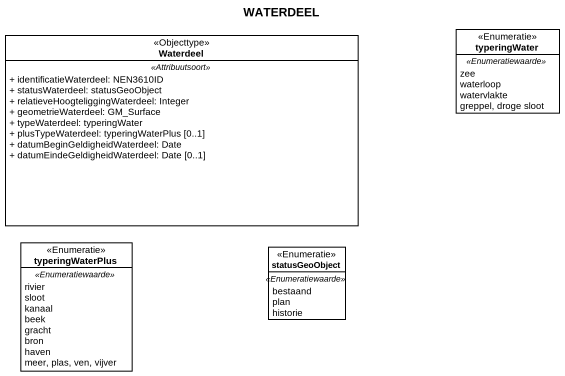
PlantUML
@startuml
title WATERDEEL
hide circle
hide empty members
skinparam classAttributeIconSize 0
enum typeringWater <<Enumeratie>> {
  .. <<Enumeratiewaarde>> ..
  zee
  waterloop
  watervlakte
  greppel, droge sloot
}
class Waterdeel <<Objecttype>> {
  .. <<Attribuutsoort>> ..
  + identificatieWaterdeel: NEN3610ID
  + statusWaterdeel: statusGeoObject
  + relatieveHoogteliggingWaterdeel: Integer
  + geometrieWaterdeel: GM_Surface
  + typeWaterdeel: typeringWater
  + plusTypeWaterdeel: typeringWaterPlus [0..1]
  + datumBeginGeldigheidWaterdeel: Date
  + datumEindeGeldigheidWaterdeel: Date [0..1]
}
enum typeringWaterPlus <<Enumeratie>> {
  .. <<Enumeratiewaarde>> ..
  rivier
  sloot
  kanaal
  beek
  gracht
  bron
  haven
  meer, plas, ven, vijver
}
enum statusGeoObject <<Enumeratie>> {
  .. <<Enumeratiewaarde>> ..
  bestaand
  plan
  historie
}
@enduml
